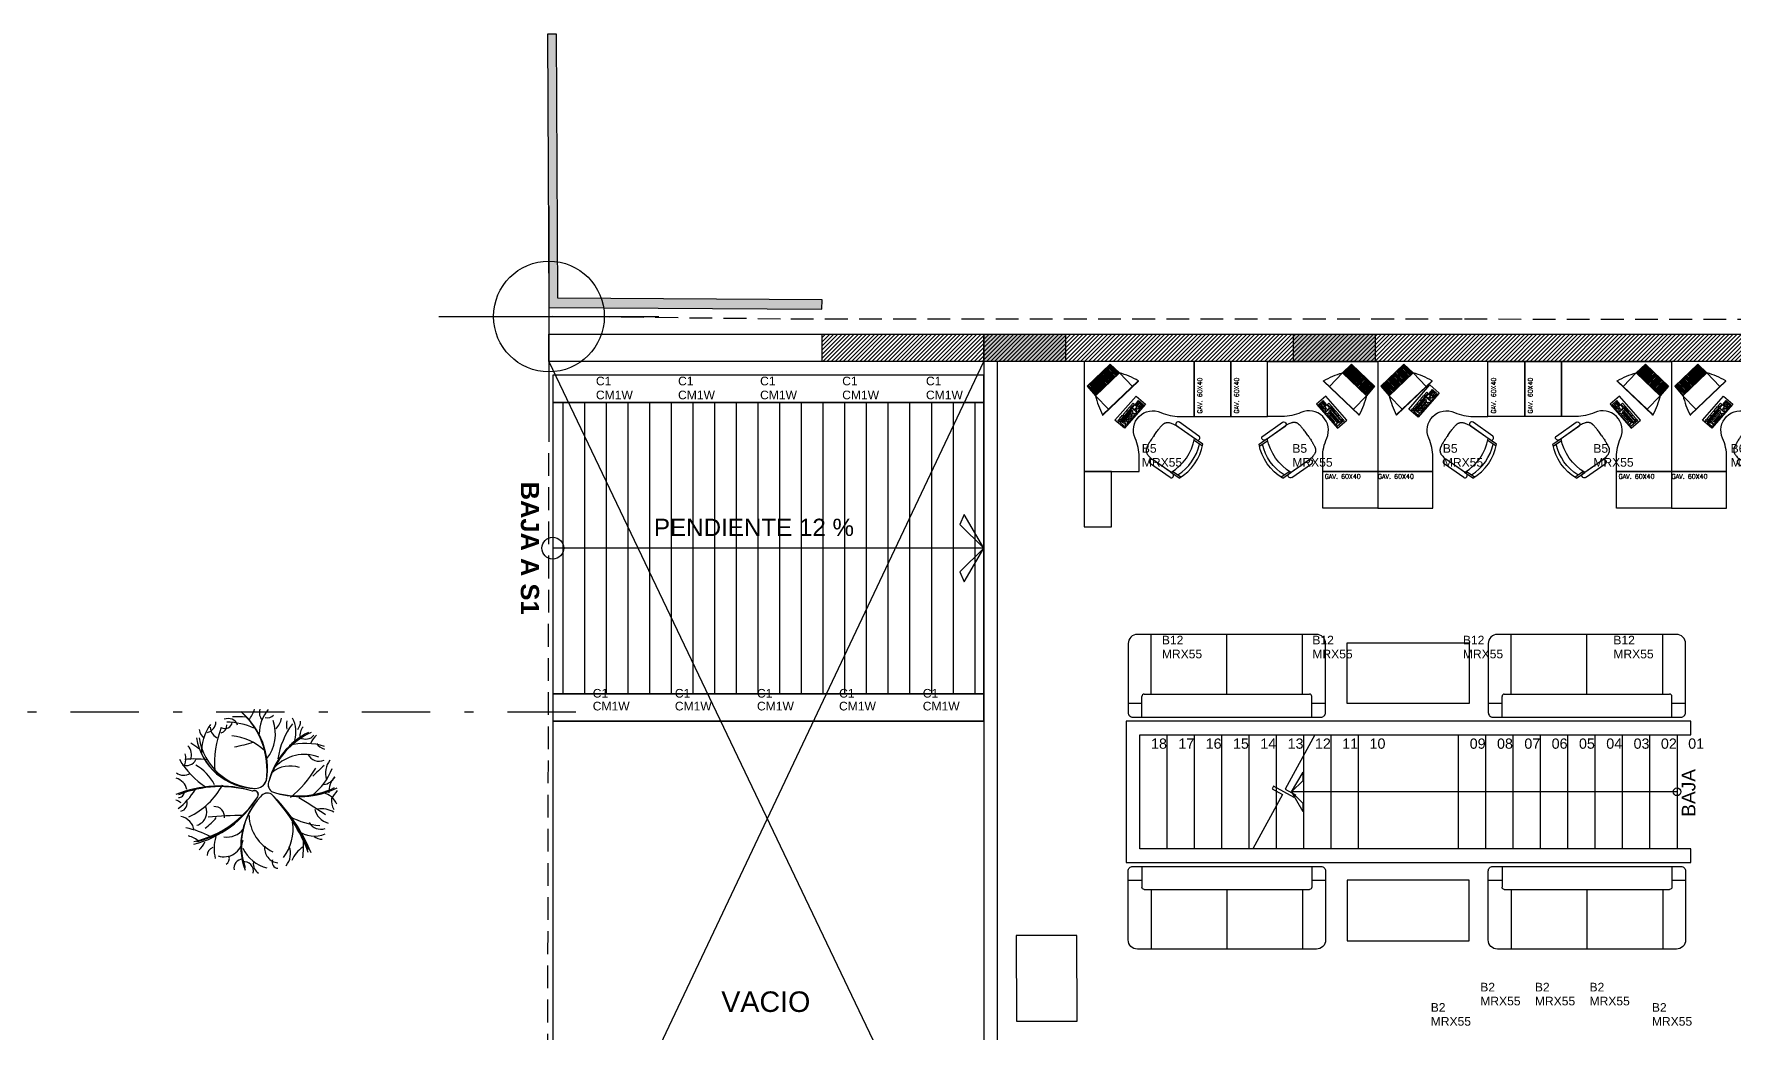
# Model space of a CAD drawing. Header units: millimetres. Extents: x -101 to 3415, y -52 to 1366.
# Drawn here: x 80.83 to 99.5, y 95.09 to 106.06 of the extents above; entities that cross this region are included whole.
import ezdxf

# ---------------------------------------------------------------- set-up
doc = ezdxf.new("R2010")
doc.units = ezdxf.units.MM
doc.linetypes.add('XR EJES SUPERIORES$0$DASHDOT2', pattern=[0.5, 0.25, -0.125, 0, -0.125])
doc.linetypes.add('XR LINDERO SUPERIOR$0$A-100a LALA IRAPUATO nave equipo$0$HIDDEN', pattern=[0.375, 0.25, -0.125])
for name, color, linetype in [('00_ARQ', 8, 'Continuous'), ('ARQ_MOBILIARIO', 8, 'Continuous'), ('Texto_Iluminación', 7, 'Continuous'), ('XR EJES SUPERIORES$0$A-EJES', 8, 'XR EJES SUPERIORES$0$DASHDOT2')]:
    doc.layers.add(name, color=color, linetype=linetype)
doc.styles.add('ROMANS', font='romans.shx')
doc.styles.add('TÍTULO', font='arial.ttf', dxfattribs={"height": 0.19})
doc.styles.add('XR PB$0$Standard', font='arial.ttf')
doc.styles.add('XR PB$0$XR PB$0$XR PLANTA BAJA$0$estilo1', font='arialbd.ttf')
doc.styles.add('XR PB$0$XR PB$0$XREF PLANTA BAJA$0$XREF PLANTA BAJA$0$PLANTA BAJA$1$TEXTO-ALB-125', font='arial.ttf', dxfattribs={"height": 0.19})
doc.styles.add('XR PB$0$XR PLANTA TIPO DE OFICINAS$0$TEXTO-ALB-100', font='arial.ttf', dxfattribs={"height": 0.15})
pattern_1 = [(45, (86.484832, 102.960372), (-0.02245064, 0.02245064), [])]

# ---------------------------------------------------------------- blocks, each defined once
blk = doc.blocks.new('XR PB$0$saddaa')
at = {"linetype": 'ByBlock'}
for p, q in [((8.267, 57.39), (8.267, 54.972)), ((7.058, 56.181), (9.475, 56.181))]:
    blk.add_line(p, q, dxfattribs=at)
blk.add_circle((8.267, 56.181), 0.608, dxfattribs=at)
blk = doc.blocks.new('XR PB$0$XR PB$0$A$C153C7E87')
at = {"layer": '00_ARQ'}
h = blk.add_hatch(dxfattribs=at)
h.set_pattern_fill('ANSI31', color=256, scale=0.075, angle=45)
h.set_pattern_definition([(270, (-51.7103, 42.0149), (-0.238125, -1e-17), [])])
h.paths.add_polyline_path([(0.041, -4.143), (4.777, -4.143), (4.777, -0.943), (0.041, -0.943)])
for points in [[(0.041, -0.943), (4.777, -0.943), (4.777, -0.643), (0.041, -0.643)], [(0.041, -4.143), (4.777, -4.143), (4.777, -0.943), (0.041, -0.943)], [(0.041, -4.443), (4.777, -4.443), (4.777, -4.143), (0.041, -4.143)]]:
    blk.add_lwpolyline(points, close=True, dxfattribs=at)
blk.add_lwpolyline([(4.777, -2.543), (4.512, -2.803), (4.561, -2.912), (4.777, -2.543), (4.561, -2.174), (4.512, -2.283), (4.777, -2.543), (0.041, -2.543)], dxfattribs=at)
blk.add_circle((0.041, -2.543), 0.12, dxfattribs=at)
at = {"layer": '00_ARQ', "ltscale": 3, "style": 'XR PB$0$XR PB$0$XREF PLANTA BAJA$0$XREF PLANTA BAJA$0$PLANTA BAJA$1$TEXTO-ALB-125'}
blk.add_text('PENDIENTE 12 %%%', height=0.19, rotation=0, dxfattribs=at).set_placement((1.152, -2.41))
at = {"layer": '00_ARQ', "insert": (-0.211, -2.543), "char_height": 0.2, "width": 2.7, "attachment_point": 5, "rotation": 270, "style": 'XR PB$0$XR PB$0$XR PLANTA BAJA$0$estilo1'}
blk.add_mtext('BAJA A S1', dxfattribs=at)
blk = doc.blocks.new('XR LINDERO SUPERIOR$0$saddaa')
at = {"linetype": 'ByBlock'}
for p, q in [((8.267, 57.39), (8.267, 54.972)), ((7.058, 56.181), (9.475, 56.181))]:
    blk.add_line(p, q, dxfattribs=at)
blk.add_circle((8.267, 56.181), 0.608, dxfattribs=at)
blk = doc.blocks.new('XR LINDERO SUPERIOR$0$ARBOL14')
for points in [[(-0.577, 0.639, 0.330709), (-0.487, 0.759)], [(-0.427, 0.699, 0.559055), (-0.307, 0.759)], [(-0.247, 0.729, 0.433071), (-0.397, 0.789)], [(-0.067, 0.699, 0.110236), (-0.367, 0.759)], [(-0.157, 0.819, 0.03937), (-0.307, 0.819)], [(0.083, 0.129, 0.251969), (-0.217, 0.879)], [(0.083, 0.129, 0.259843), (-0.217, 0.879)], [(0.083, 0.129, 0.259843), (-0.217, 0.879)], [(0.083, 0.129, 0.267717), (-0.217, 0.879)], [(-0.127, 0.789, 0.125984), (-0.067, 0.909)], [(-0.007, 0.909, 0.275591), (0.023, 0.789)], [(0.083, 0.909, 0.173228), (-0.007, 0.639)], [(0.053, 0.819, 0.314961), (0.143, 0.849)], [(0.083, 0.369, 0.251969), (0.143, 0.789)], [(0.173, 0.699, 0.173228), (0.233, 0.819)], [(0.353, 0.759, 0.11811), (0.203, 0.369)], [(0.293, 0.789, 0.11811), (0.293, 0.699)], [(0.383, 0.579, 0.204724), (0.353, 0.819)], [(0.413, 0.699, 0.165354), (0.443, 0.789)], [(-0.697, 0.579, 0.354331), (-0.037, 0.039)], [(-0.697, 0.579, 0.354331), (-0.037, 0.039)], [(-0.697, 0.579, 0.362205), (-0.037, 0.039)], [(-0.667, 0.669, 0.228346), (-0.607, 0.579)], [(-0.667, 0.579, 0.354331), (-0.037, 0.039)], [(-0.547, 0.729, 0.15748), (-0.637, 0.399)], [(-0.547, 0.699, 0.307087), (-0.457, 0.579)], [(-0.427, 0.699, 0.110236), (-0.487, 0.219)], [(-0.427, 0.639, 0.385827), (-0.367, 0.729)], [(0.053, 0.459, 0.173228), (-0.307, 0.609)], [(0.563, 0.669, 0.212598), (0.113, 0.129)], [(0.533, 0.669, 0.204724), (0.113, 0.129)], [(0.533, 0.669, 0.212598), (0.113, 0.129)], [(0.533, 0.669, 0.212598), (0.113, 0.129)], [(0.473, 0.729, 0.244094), (0.443, 0.609, 0.377953), (0.593, 0.639)], [(0.623, 0.639, 0.15748), (0.563, 0.549)], [(-0.817, 0.279, 0.173228), (-0.817, 0.399)], [(-0.757, 0.339, 0.314961), (-0.787, 0.489)], [(-0.667, 0.459, 0.031496), (-0.757, 0.519)], [(-0.277, 0.489, 0.031496), (-0.067, 0.549)], [(0.653, 0.399, 0.299213), (0.173, 0.279)], [(0.713, 0.519, 0.141732), (0.323, 0.519)], [(0.533, 0.429, 0.417323), (0.713, 0.369)], [(0.623, 0.549, 0.173228), (0.713, 0.489)], [(-0.907, 0.189, 0.330709), (-0.757, 0.189)], [(-0.877, 0.339, 0.125984), (-0.577, 0.039)], [(-0.847, 0.279, 0.393701), (-0.697, 0.339)], [(-0.577, 0.339, 0.055118), (-0.817, 0.339)], [(-0.487, 0.069, 0.149606), (-0.697, 0.279)], [(0.443, 0.279, 0.259843), (0.143, 0.219)], [(0.353, -0.051, 0.07874), (0.623, 0.279)], [(0.713, 0.309, 0.023622), (0.593, 0.189)], [(0.593, -0.021, 0.125984), (0.803, 0.279)], [(0.713, 0.099, 0.244094), (0.833, 0.189, 0.188976), (0.773, 0.009)], [(0.773, 0.369, 0.228346), (0.743, 0.159)], [(-0.787, 0.009, 0.275591), (-0.907, 0.129)], [(-0.067, 0.009, 0.173228), (-0.907, -0.051)], [(-0.067, 0.009, 0.173228), (-0.907, -0.051)], [(-0.067, 0.009, 0.173228), (-0.907, -0.051)], [(-0.067, 0.009, 0.165354), (-0.877, -0.051)], [(-0.877, -0.201, 0.102362), (-0.697, 0.009)], [(-0.757, -0.291, 0.15748), (-0.397, 0.069)], [(-0.007, -0.051, 0.779528), (-0.067, 0.009)], [(-0.007, -0.051, 0.795276), (-0.067, 0.009)], [(-0.007, -0.051, 0.724409), (-0.067, 0.009)], [(-0.007, -0.051, 0.740157), (-0.067, 0.009)], [(-0.037, 0.039, 0.314961), (0.083, 0.129)], [(-0.037, 0.039, 0.322835), (0.083, 0.129)], [(-0.037, 0.039, 0.322835), (0.083, 0.129)], [(-0.037, 0.039, 0.330709), (0.083, 0.129)], [(0.113, 0.129, 0.354331), (0.143, 0.009)], [(0.113, 0.129, 0.362205), (0.143, 0.009)], [(0.113, 0.129, 0.362205), (0.143, 0.009)], [(0.113, 0.129, 0.370079), (0.143, 0.009)], [(0.143, 0.009, 0.204724), (0.863, 0.069)], [(0.143, 0.009, 0.204724), (0.863, 0.069)], [(0.143, 0.009, 0.19685), (0.833, 0.069)], [(0.143, 0.009, 0.204724), (0.833, 0.069)], [(0.863, -0.111, 0.23622), (0.713, 0.009)], [(0.863, 0.039, 0.015748), (0.803, -0.051, 0.173228), (0.833, -0.171)], [(-0.847, -0.141, 0.11811), (-0.907, -0.111)], [(-0.877, -0.081, 0.456693), (-0.817, -0.021)], [(-0.847, -0.231, 0.464567), (-0.787, -0.111)], [(-0.697, -0.591, 0.19685), (-0.007, -0.051)], [(-0.697, -0.561, 0.19685), (-0.007, -0.051)], [(-0.697, -0.561, 0.19685), (-0.007, -0.051)], [(-0.667, -0.561, 0.19685), (-0.007, -0.051)], [(-0.667, -0.381, 0.448819), (-0.577, -0.171)], [(-0.367, -0.291, 0.456693), (-0.487, -0.171)], [(0.023, -0.051, 0.283465), (-0.127, -0.861)], [(0.023, -0.051, 0.283465), (-0.127, -0.861)], [(0.023, -0.051, 0.283465), (-0.127, -0.861)], [(0.023, -0.051, 0.275591), (-0.127, -0.831)], [(0.143, -0.021, 0.401575), (0.023, -0.051)], [(0.143, -0.021, 0.401575), (0.023, -0.051)], [(0.143, -0.021, 0.385827), (0.023, -0.051)], [(0.143, -0.021, 0.393701), (0.023, -0.051)], [(0.593, -0.651, 0.102362), (0.143, -0.021)], [(0.563, -0.651, 0.102362), (0.143, -0.021)], [(0.563, -0.621, 0.102362), (0.143, -0.021)], [(0.563, -0.621, 0.102362), (0.143, -0.021)], [(0.743, -0.231, 0.007874), (0.443, -0.051)], [(0.623, -0.171, 0.291339), (0.773, -0.321)], [(0.833, -0.201, 0.181102), (0.653, -0.171)], [(-0.697, -0.441, 0.338583), (-0.847, -0.291)], [(-0.577, -0.411, 0.07874), (-0.457, -0.291)], [(-0.157, -0.261, 0.023622), (-0.547, -0.291)], [(-0.097, -0.261, 0.283465), (0.173, -0.651)], [(0.293, -0.711, 0.19685), (0.383, -0.321)], [(0.353, -0.261, 0.102362), (0.683, -0.351)], [(0.563, -0.321, 0.354331), (0.743, -0.381)], [(-0.517, -0.501, 0.062992), (-0.787, -0.411)], [(-0.637, -0.561, 0.133858), (-0.757, -0.501)], [(-0.457, -0.501, 0.133858), (-0.457, -0.741)], [(-0.427, -0.711, 0.472441), (-0.157, -0.531)], [(-0.367, -0.501, 0.259843), (-0.157, -0.411)], [(0.443, -0.411, 0.267717), (0.743, -0.441)], [(0.503, -0.711, 0.062992), (0.503, -0.501)], [(0.623, -0.471, 0.15748), (0.713, -0.501)], [(-0.637, -0.651, 0.149606), (-0.577, -0.561)], [(-0.487, -0.621, 0.314961), (-0.547, -0.711)], [(-0.337, -0.801, 0.362205), (-0.307, -0.711)], [(-0.157, -0.741, 0.472441), (-0.247, -0.861)], [(-0.157, -0.621, 0.220472), (0.113, -0.831)], [(0.083, -0.591, 0.433071), (0.233, -0.771)], [(0.173, -0.741, 0.527559), (0.233, -0.831)], [(0.323, -0.801, 0.275591), (0.353, -0.591)], [(0.503, -0.591, 0.141732), (0.383, -0.741)], [(-0.037, -0.891, 0.559055), (-0.157, -0.771)], [(-0.037, -0.771, 0.314961), (0.023, -0.891)]]:
    blk.add_lwpolyline(points, format="xyb")
blk = doc.blocks.new('XR COLUMNAS SUPERIORES$0$saddaa')
at = {"linetype": 'ByBlock'}
for p, q in [((8.267, 57.39), (8.267, 54.972)), ((7.058, 56.181), (9.475, 56.181))]:
    blk.add_line(p, q, dxfattribs=at)
blk.add_circle((8.267, 56.181), 0.608, dxfattribs=at)
blk = doc.blocks.new('XR COLUMNAS SUPERIORES')
at = {"layer": '00_ARQ', "linetype": 'ByBlock'}
h = blk.add_hatch(color=256, dxfattribs=at)
h.dxf.hatch_style = 1
h.paths.add_polyline_path([(5.673, -0.493), (4.777, -0.493), (4.777, -0.193), (5.673, -0.193)])
h = blk.add_hatch(color=256, dxfattribs=at)
h.dxf.hatch_style = 1
h.paths.add_polyline_path([(9.073, -0.493), (8.176, -0.493), (8.176, -0.193), (9.073, -0.193)])
for points in [[(5.673, -0.493), (4.777, -0.493), (4.777, -0.193), (5.673, -0.193)], [(9.073, -0.493), (8.176, -0.493), (8.176, -0.193), (9.073, -0.193)]]:
    blk.add_lwpolyline(points, close=True, dxfattribs=at)
at = {"layer": '00_ARQ'}
blk.add_blockref('XR COLUMNAS SUPERIORES$0$saddaa', (-8.267, -56.181), dxfattribs=at)
blk.add_blockref('XR COLUMNAS SUPERIORES$0$saddaa', (-8.267, -56.181), dxfattribs=at)
blk = doc.blocks.new('A$C435F5787')
at = {"linetype": 'ByBlock'}
for p, q in [((0, 0), (0, 0.483)), ((0, 0.483), (0.19, 0.483)), ((0.038, 0.371), (0.063, 0.371)), ((0.038, 0.311), (0.038, 0.371)), ((0.063, 0.311), (0.038, 0.311)), ((0.038, 0.305), (0.063, 0.305)), ((0.038, 0.225), (0.038, 0.305)), ((0.063, 0.371), (0.063, 0.311)), ((0.063, 0.305), (0.063, 0.225)), ((0.076, 0.381), (0.076, 0.457)), ((0.076, 0.457), (0.171, 0.457)), ((0.171, 0.381), (0.076, 0.381)), ((0.076, 0.311), (0.076, 0.371)), ((0.076, 0.371), (0.117, 0.371)), ((0.117, 0.311), (0.076, 0.311)), ((0.076, 0.305), (0.076, 0.022)), ((0.175, 0.305), (0.076, 0.305)), ((0.098, 0.273), (0.079, 0.273)), ((0.095, 0.438), (0.095, 0.454)), ((0.137, 0.438), (0.095, 0.438)), ((0.095, 0.381), (0.095, 0.435)), ((0.117, 0.279), (0.098, 0.279)), ((0.098, 0.279), (0.098, 0.273)), ((0.098, 0.051), (0.098, 0.267)), ((0.114, 0.384), (0.114, 0.435)), ((0.117, 0.371), (0.117, 0.311)), ((0.117, 0.267), (0.117, 0.279)), ((0.133, 0.267), (0.117, 0.267)), ((0.133, 0.33), (0.133, 0.352)), ((0.133, 0.352), (0.152, 0.352)), ((0.152, 0.33), (0.133, 0.33)), ((0.133, 0.257), (0.133, 0.267)), ((0.137, 0.438), (0.137, 0.454)), ((0.171, 0.438), (0.137, 0.438)), ((0.137, 0.381), (0.137, 0.435)), ((0.152, 0.352), (0.152, 0.371)), ((0.152, 0.371), (0.175, 0.371)), ((0.152, 0.311), (0.152, 0.33)), ((0.175, 0.311), (0.152, 0.311)), ((0.156, 0.384), (0.156, 0.419)), ((0.156, 0.419), (0.171, 0.419)), ((0.156, 0.254), (0.156, 0.276)), ((0.156, 0.276), (0.175, 0.276)), ((0.171, 0.457), (0.171, 0.381)), ((0.175, 0.371), (0.175, 0.311)), ((0.175, 0.276), (0.175, 0.305)), ((0.19, 0.483), (0.19, 0)), ((0.063, 0.225), (0.038, 0.225)), ((0.038, 0.143), (0.038, 0.219)), ((0.038, 0.219), (0.063, 0.219)), ((0.063, 0.143), (0.038, 0.143)), ((0.038, 0.133), (0.063, 0.133)), ((0.038, 0.057), (0.038, 0.133)), ((0.063, 0.057), (0.038, 0.057)), ((0.038, 0.044), (0.063, 0.044)), ((0.038, 0.022), (0.038, 0.044)), ((0.063, 0.022), (0.038, 0.022)), ((0.063, 0.219), (0.063, 0.143)), ((0.063, 0.133), (0.063, 0.057)), ((0.063, 0.044), (0.063, 0.022)), ((0.076, 0.022), (0.175, 0.022)), ((0.079, 0.041), (0.095, 0.041)), ((0.095, 0.041), (0.095, 0.048)), ((0.095, 0.048), (0.117, 0.048)), ((0.117, 0.06), (0.117, 0.257)), ((0.117, 0.048), (0.117, 0.054)), ((0.117, 0.054), (0.137, 0.054)), ((0.152, 0.257), (0.133, 0.257)), ((0.137, 0.07), (0.137, 0.254)), ((0.137, 0.054), (0.137, 0.063)), ((0.137, 0.063), (0.156, 0.063)), ((0.175, 0.254), (0.156, 0.254)), ((0.156, 0.095), (0.156, 0.229)), ((0.156, 0.229), (0.175, 0.229)), ((0.175, 0.095), (0.156, 0.095)), ((0.156, 0.051), (0.156, 0.067)), ((0.156, 0.067), (0.175, 0.067)), ((0.175, 0.051), (0.156, 0.051)), ((0.175, 0.067), (0.175, 0.254)), ((0.175, 0.022), (0.175, 0.051)), ((0.19, 0), (0, 0))]:
    blk.add_line(p, q, dxfattribs=at)
blk = doc.blocks.new('m-tv pla')
h = blk.add_hatch()
h.set_pattern_fill('ANSI31', color=256, scale=0.005, angle=45, style=0)
h.set_pattern_definition([(90, (-254.158094, -242.753814), (-0.015875, 2e-18), [])])
h.paths.add_polyline_path([(0.24, -0.474), (0.25, -0.284), (-0.25, -0.284), (-0.24, -0.474)])
for p, q in [((0.373, 0), (-0.373, 0)), ((-0.368, 0.006), (0.368, 0.006)), ((-0.25, -0.284), (-0.25, 0)), ((0.25, -0.284), (0.25, 0)), ((-0.24, -0.474), (-0.25, -0.284)), ((-0.25, -0.284), (0.25, -0.284)), ((-0.24, -0.474), (0.24, -0.474)), ((0.24, -0.474), (0.25, -0.284))]:
    blk.add_line(p, q)
for centre, radius, start, end in [((-0.368, 0.001), 0.005, 90, 196.7752), ((0.898, 0.383), 1.327, 196.7752, 210.1505), ((-0.898, 0.383), 1.327, 329.8495, 343.2248), ((0.368, 0.001), 0.005, 343.2248, 90)]:
    blk.add_arc(centre, radius, start, end)
blk = doc.blocks.new('A$C369842D8')
for p, q in [((0, 0.405), (0, 0.145)), ((0.05, 0.491), (0.05, 0.381)), ((0.05, 0.405), (0.05, 0.145)), ((0.05, 0.38), (0.05, 0.13)), ((0.07, 0.5), (0.07, 0.39)), ((0.48, 0.5), (0.48, 0.39)), ((0.5, 0.491), (0.5, 0.381)), ((0.5, 0.405), (0.5, 0.145)), ((0.5, 0.38), (0.5, 0.13)), ((0.55, 0.405), (0.55, 0.145))]:
    blk.add_line(p, q)
for points in [[(0.275, 0), (0.262, 0), (0.249, 0), (0.236, 0.001), (0.224, 0.001), (0.212, 0.001), (0.201, 0.002), (0.19, 0.003), (0.181, 0.003), (0.172, 0.004), (0.164, 0.005), (0.157, 0.005), (0.15, 0.006), (0.145, 0.007), (0.139, 0.008), (0.134, 0.009), (0.13, 0.009), (0.126, 0.01), (0.122, 0.011), (0.118, 0.012), (0.114, 0.013), (0.111, 0.014), (0.108, 0.015), (0.105, 0.017), (0.102, 0.018), (0.1, 0.019), (0.097, 0.021), (0.095, 0.022), (0.093, 0.024), (0.091, 0.025), (0.089, 0.027), (0.087, 0.028), (0.085, 0.03), (0.083, 0.032), (0.081, 0.034), (0.079, 0.036), (0.077, 0.039), (0.075, 0.041), (0.073, 0.044), (0.071, 0.048), (0.068, 0.051), (0.066, 0.056), (0.064, 0.061), (0.062, 0.067), (0.059, 0.075), (0.057, 0.085), (0.055, 0.097), (0.052, 0.112), (0.05, 0.13)], [(0.275, 0), (0.288, 0), (0.301, 0), (0.314, 0.001), (0.326, 0.001), (0.338, 0.001), (0.349, 0.002), (0.36, 0.003), (0.369, 0.003), (0.378, 0.004), (0.386, 0.005), (0.393, 0.005), (0.4, 0.006), (0.405, 0.007), (0.411, 0.008), (0.416, 0.009), (0.42, 0.009), (0.424, 0.01), (0.428, 0.011), (0.432, 0.012), (0.436, 0.013), (0.439, 0.014), (0.442, 0.015), (0.445, 0.017), (0.448, 0.018), (0.45, 0.019), (0.453, 0.021), (0.455, 0.022), (0.457, 0.024), (0.459, 0.025), (0.461, 0.027), (0.463, 0.028), (0.465, 0.03), (0.467, 0.032), (0.469, 0.034), (0.471, 0.036), (0.473, 0.039), (0.475, 0.041), (0.477, 0.044), (0.479, 0.048), (0.482, 0.051), (0.484, 0.056), (0.486, 0.061), (0.488, 0.067), (0.491, 0.075), (0.493, 0.085), (0.495, 0.097), (0.498, 0.112), (0.5, 0.13)]]:
    blk.add_lwpolyline(points)
for centre, radius, start, end in [((0.025, 0.405), 0.025, 0, 180), ((0.275, 0), 0.54, 65.3885, 114.6115), ((0.275, -0.11), 0.54, 65.3885, 114.6115), ((0.275, -0.04), 0.54, 67.7008, 112.2992), ((0.525, 0.405), 0.025, 0, 180), ((0.025, 0.145), 0.025, 180, 0), ((0.525, 0.145), 0.025, 180, 0)]:
    blk.add_arc(centre, radius, start, end)
blk = doc.blocks.new('A$C15AD577B')
for p, q in [((0.25, 0.25), (0.25, 0.9)), ((1.075, 0.25), (1.075, 0.9)), ((1.9, 0.25), (1.9, 0.9)), ((0.15, 0), (0.15, 0.225)), ((0.175, 0.25), (1.975, 0.25)), ((2, 0), (2, 0.225)), ((0, 0.15), (0.15, 0.15)), ((2, 0.15), (2.15, 0.15))]:
    blk.add_line(p, q)
blk.add_lwpolyline([(0.05, 0), (2.1, 0, 0.414214), (2.15, 0.05), (2.15, 0.8, 0.414214), (2.05, 0.9), (0.1, 0.9, 0.414214), (0, 0.8), (0, 0.05, 0.414214)], format="xyb", close=True)
for centre, start, end in [((0.175, 0.225), 90, 180), ((1.975, 0.225), 0, 90)]:
    blk.add_arc(centre, 0.025, start, end)
blk = doc.blocks.new('*U372')
at = {"layer": 'Texto_Iluminación', "ltscale": 0.3, "style": 'TÍTULO'}
for s, p in [('B5', (-0.278, -0.03, 0.181)), ('MRX55', (-0.278, -0.183, 0.181))]:
    blk.add_text(s, height=0.095, dxfattribs=at).set_placement(p)
blk = doc.blocks.new('*U373')
at = {"layer": 'Texto_Iluminación', "color": 0, "linetype": 'ByBlock', "lineweight": -2, "transparency": 16777216}
for p in [(0, 0), (1.653, 0), (3.306, 0), (4.959, 0)]:
    blk.add_blockref('*U372', p, dxfattribs=at)
blk = doc.blocks.new('*U376')
at = {"layer": 'Texto_Iluminación', "ltscale": 0.3, "style": 'TÍTULO'}
for s, p in [('B6', (-0.278, -0.03, 0.181)), ('MRX55', (-0.278, -0.183, 0.181))]:
    blk.add_text(s, height=0.095, dxfattribs=at).set_placement(p)
blk = doc.blocks.new('*U377')
at = {"layer": 'Texto_Iluminación', "color": 0, "linetype": 'ByBlock', "lineweight": -2, "transparency": 16777216}
for p in [(0, 0), (1.653, 0), (3.306, 0), (4.959, 0)]:
    blk.add_blockref('*U376', p, dxfattribs=at)
blk = doc.blocks.new('*U390')
at = {"layer": 'Texto_Iluminación', "ltscale": 0.3, "style": 'TÍTULO'}
for s, p in [('B12', (-0.278, -0.03, 0.181)), ('MRX55', (-0.278, -0.183, 0.181))]:
    blk.add_text(s, height=0.095, dxfattribs=at).set_placement(p)
blk = doc.blocks.new('*U391')
at = {"layer": 'Texto_Iluminación', "color": 0, "linetype": 'ByBlock', "lineweight": -2, "transparency": 16777216}
for p in [(0, 0), (1.653, 0), (3.306, 0), (4.959, 0)]:
    blk.add_blockref('*U390', p, dxfattribs=at)

msp = doc.modelspace()

# ---------------------------------------------------------------- hatches: boundary and pattern name
at = {"layer": '00_ARQ'}
msp.add_hatch(color=256, dxfattribs=at).paths.add_polyline_path([(86.468, 106.061), (86.484, 103.06), (89.484, 103.042), (89.487, 103.142), (86.584, 103.16), (86.568, 106.061)])
h = msp.add_hatch(dxfattribs=at)
h.set_pattern_fill('ANSI31', color=8, scale=0.01)
h.set_pattern_definition(pattern_1)
h.paths.add_polyline_path([(91.261, 102.467), (89.485, 102.467), (89.485, 102.767), (91.261, 102.767)])
h = msp.add_hatch(dxfattribs=at)
h.set_pattern_fill('ANSI31', color=8, scale=0.01)
h.set_pattern_definition(pattern_1)
h.paths.add_polyline_path([(91.261, 102.767), (111.871, 102.767), (111.871, 102.467), (91.261, 102.467)])

# ---------------------------------------------------------------- linework, layer by layer
for p, q in [((86.485, 102.467), (91.261, 92.47)), ((86.526, 92.47), (91.261, 102.467)), ((94.642, 97.742), (94.769, 97.957)), ((94.642, 97.742), (94.768, 97.866)), ((94.768, 97.866), (94.769, 97.957)), ((98.876, 97.742), (94.642, 97.742)), ((94.642, 97.742), (94.765, 97.616)), ((94.642, 97.742), (94.764, 97.525)), ((94.765, 97.616), (94.764, 97.525))]:
    msp.add_line(p, q, dxfattribs=at)
at = {"layer": '00_ARQ', "elevation": -0.362}
msp.add_lwpolyline([(86.468, 106.061), (86.484, 103.06), (89.484, 103.042), (89.487, 103.142), (86.584, 103.16), (86.568, 106.061)], close=True, dxfattribs=at)
at = {"layer": '00_ARQ', "linetype": 'XR LINDERO SUPERIOR$0$A-100a LALA IRAPUATO nave equipo$0$HIDDEN'}
msp.add_lwpolyline([(86.454, 87.92), (93.25, 87.922), (106.207, 87.922), (117.219, 87.92), (117.185, 94.304), (117.176, 102.917), (105.79, 102.925), (96.517, 102.929), (89.028, 102.932), (86.485, 102.96), (86.454, 87.92)], dxfattribs=at)
at = {"layer": '00_ARQ'}
for points in [[(89.485, 102.467), (86.484, 102.467), (86.485, 102.767), (89.485, 102.767)], [(91.261, 98.517), (86.526, 98.517), (86.526, 92.47), (88.827, 92.471)], [(92.976, 97.117), (92.976, 98.367), (99.026, 98.367), (99.026, 98.517), (92.826, 98.517), (92.826, 96.967), (99.026, 96.967), (99.026, 97.117), (92.976, 97.117)], [(92.976, 97.267), (92.976, 98.367)], [(93.276, 97.117), (93.276, 98.367)], [(93.576, 97.117), (93.576, 98.367)], [(93.876, 97.117), (93.876, 98.367)], [(94.176, 97.117), (94.176, 98.367)], [(94.898, 98.367), (94.572, 97.77), (94.684, 97.709), (94.669, 97.681), (94.557, 97.742), (94.444, 97.804), (94.429, 97.776), (94.541, 97.714), (94.216, 97.117)], [(94.476, 97.117), (94.476, 98.367)], [(94.776, 97.117), (94.776, 98.367)], [(95.076, 97.117), (95.076, 98.367)], [(95.376, 97.117), (95.376, 98.367)], [(96.476, 97.117), (96.476, 98.367)], [(96.776, 97.117), (96.776, 98.367)], [(97.076, 97.117), (97.076, 98.367)], [(97.376, 97.117), (97.376, 98.367)], [(97.676, 97.117), (97.676, 98.367)], [(97.976, 97.117), (97.976, 98.367)], [(98.276, 97.117), (98.276, 98.367)], [(98.576, 97.117), (98.576, 98.367)]]:
    msp.add_lwpolyline(points, dxfattribs=at)
for points in [[(91.261, 102.467), (89.485, 102.467), (89.485, 102.767), (91.261, 102.767)], [(91.261, 102.767), (111.871, 102.767), (111.871, 102.467), (91.261, 102.467)], [(92.976, 98.367), (98.876, 98.367), (98.876, 97.117), (92.976, 97.117)]]:
    msp.add_lwpolyline(points, close=True, dxfattribs=at)
at = {"layer": '00_ARQ', "linetype": 'Continuous'}
msp.add_lwpolyline([(91.411, 102.467), (91.261, 102.467), (91.261, 89.708), (91.411, 89.708)], close=True, dxfattribs=at)
at = {"layer": '00_ARQ'}
msp.add_circle((98.876, 97.742), 0.0423, dxfattribs=at)
at = {"layer": 'ARQ_MOBILIARIO', "ltscale": 0.01}
for points in [[(93.206, 101.906, 0.105703), (93.412, 101.862), (93.572, 101.862), (93.572, 102.467), (92.362, 102.467), (92.362, 101.257), (92.967, 101.257), (92.967, 101.418, 0.105703), (92.923, 101.624, -0.689027)], [(94.745, 101.906, -0.105703), (94.539, 101.862), (94.379, 101.862), (94.379, 102.467), (95.589, 102.467), (95.589, 101.257), (94.984, 101.257), (94.984, 101.418, -0.105703), (95.028, 101.624, 0.689027)], [(96.432, 101.906, 0.105703), (96.638, 101.862), (96.798, 101.862), (96.798, 102.467), (95.589, 102.467), (95.589, 101.257), (96.193, 101.257), (96.193, 101.418, 0.105703), (96.149, 101.624, -0.689027)], [(97.971, 101.906, -0.105703), (97.765, 101.862), (97.605, 101.862), (97.605, 102.467), (98.815, 102.467), (98.815, 101.257), (98.21, 101.257), (98.21, 101.418, -0.105703), (98.254, 101.624, 0.689027)], [(99.659, 101.906, 0.105703), (99.865, 101.862), (100.025, 101.862), (100.025, 102.467), (98.815, 102.467), (98.815, 101.257), (99.42, 101.257), (99.42, 101.418, 0.105703), (99.376, 101.624, -0.689027)]]:
    msp.add_lwpolyline(points, format="xyb", close=True, dxfattribs=at)
for points in [[(93.572, 101.862), (93.975, 101.862), (93.975, 102.467), (93.572, 102.467)], [(93.975, 101.862), (94.379, 101.862), (94.379, 102.467), (93.975, 102.467)], [(97.202, 101.862), (96.798, 101.862), (96.798, 102.467), (97.202, 102.467)], [(97.605, 101.862), (97.202, 101.862), (97.202, 102.467), (97.605, 102.467)], [(92.362, 101.257), (92.362, 100.652), (92.664, 100.652), (92.664, 101.257)], [(95.589, 101.257), (95.589, 100.854), (94.984, 100.854), (94.984, 101.257)], [(95.589, 101.257), (95.589, 100.854), (96.193, 100.854), (96.193, 101.257)], [(98.815, 101.257), (98.815, 100.854), (98.21, 100.854), (98.21, 101.257)], [(98.815, 101.257), (98.815, 100.854), (99.42, 100.854), (99.42, 101.257)]]:
    msp.add_lwpolyline(points, close=True, dxfattribs=at)
at = {"layer": 'ARQ_MOBILIARIO'}
for points in [[(95.254, 98.713), (95.254, 99.378), (96.594, 99.378), (96.594, 98.713), (96.594, 98.713)], [(95.254, 96.772), (95.254, 96.107), (96.594, 96.107), (96.594, 96.772), (96.594, 96.772)], [(91.622, 95.223), (92.286, 95.223), (92.283, 96.166), (91.618, 96.166), (91.618, 96.166)]]:
    msp.add_lwpolyline(points, close=True, dxfattribs=at)
at = {"layer": 'XR EJES SUPERIORES$0$A-EJES', "color": 251, "linetype": 'XR EJES SUPERIORES$0$DASHDOT2', "ltscale": 3}
msp.add_line((86.781, 98.616), (53.469, 98.609), dxfattribs=at)

# ---------------------------------------------------------------- block references
at = {"layer": '00_ARQ'}
for name, p in [('XR COLUMNAS SUPERIORES', (86.485, 102.96)), ('XR PB$0$saddaa', (78.218, 46.779)), ('XR LINDERO SUPERIOR$0$saddaa', (78.218, 46.779))]:
    msp.add_blockref(name, p, dxfattribs=at)
at = {"layer": '00_ARQ', "color": 8}
msp.add_blockref('XR PB$0$XR PB$0$A$C153C7E87', (86.486, 102.96), dxfattribs=at)
at = {"layer": '00_ARQ', "rotation": 358.5859610154029}
msp.add_blockref('XR LINDERO SUPERIOR$0$ARBOL14', (83.295, 97.739, -1.387), dxfattribs=at)
at = {"layer": 'ARQ_MOBILIARIO'}
for p, xscale, yscale, zscale, rotation in [((92.762, 102.067), 0.7285030212999953, 0.7285030212999953, 0.7285030212999953, 223.7233232933533), ((95.189, 102.067), -0.7285030212999956, 0.7285030212999954, 0.7285030212999954, 136.2766767066466), ((95.988, 102.067), 0.7285030212999953, 0.7285030212999953, 0.7285030212999953, 223.7233232933533), ((98.415, 102.067), -0.7285030212999956, 0.7285030212999953, 0.7285030212999953, 136.2766767066466), ((99.215, 102.067), 0.7285030212999953, 0.7285030212999953, 0.7285030212999953, 223.7233232933533)]:
    msp.add_blockref('m-tv pla', p, dxfattribs=dict(at, xscale=xscale, yscale=yscale, zscale=zscale, rotation=rotation))
at = {"layer": 'ARQ_MOBILIARIO', "ltscale": 0.01}
for name, p, xscale, yscale, zscale, rotation in [('A$C435F5787', (95.928, 101.944), 0.7259822495999997, 0.7259822495999997, 0.7259822495999997, 318.8063062771833), ('A$C435F5787', (92.702, 101.823), 0.7259822495999997, 0.7259822495999997, 0.7259822495999997, 318.8063062771833), ('A$C435F5787', (95.249, 101.823), -0.7259822496, 0.7259822496, 0.7259822496, 41.19369372281672), ('A$C435F5787', (98.475, 101.823), -0.7259822496, 0.7259822496, 0.7259822496, 41.19369372281672), ('A$C435F5787', (99.155, 101.823), 0.7259822495999997, 0.7259822495999997, 0.7259822495999997, 318.8063062771833), ('A$C369842D8', (93.29, 101.882), 1.00830868, 1.00830868, 1.00830868, 235.021851721291), ('A$C369842D8', (94.661, 101.882), -1.00830868, 1.00830868, 1.00830868, 124.978148278709), ('A$C369842D8', (96.516, 101.882), 1.00830868, 1.00830868, 1.00830868, 235.021851721291), ('A$C369842D8', (97.887, 101.882), -1.00830868, 1.00830868, 1.00830868, 124.978148278709), ('A$C369842D8', (99.743, 101.882), 1.00830868, 1.00830868, 1.00830868, 235.021851721291), ('A$C15AD577B', (92.847, 96.922), -1.00830868, 1.00830868, 1.00830868, 180), ('A$C15AD577B', (96.802, 96.922), -1.00830868, 1.00830868, 1.00830868, 180)]:
    msp.add_blockref(name, p, dxfattribs=dict(at, xscale=xscale, yscale=yscale, zscale=zscale, rotation=rotation))
at = {"layer": 'ARQ_MOBILIARIO', "ltscale": 0.01, "xscale": 1.00830868, "yscale": 1.00830868, "zscale": 1.00830868}
for p in [(92.847, 98.562), (96.802, 98.562)]:
    msp.add_blockref('A$C15AD577B', p, dxfattribs=at)
at = {"layer": 'Texto_Iluminación'}
for name, p in [('*U373', (93.275, 101.494, 0.181)), ('*U377', (99.742, 101.494, 0.181)), ('*U391', (93.495, 99.39, 0.181))]:
    msp.add_blockref(name, p, dxfattribs=at)

# ---------------------------------------------------------------- texts
at = {"layer": '00_ARQ', "ltscale": 2, "char_height": 0.1125, "width": 0.21412, "attachment_point": 1, "style": 'XR PB$0$Standard'}
for s, insert in [('18', (93.098, 98.327)), ('17', (93.398, 98.327)), ('16', (93.698, 98.327)), ('15', (93.998, 98.327)), ('14', (94.298, 98.327)), ('13', (94.598, 98.327)), ('12', (94.898, 98.327)), ('11', (95.198, 98.327)), ('10', (95.498, 98.327)), ('09', (96.598, 98.327)), ('08', (96.898, 98.327)), ('07', (97.198, 98.327)), ('06', (97.498, 98.327)), ('05', (97.798, 98.327)), ('04', (98.098, 98.327)), ('03', (98.398, 98.327)), ('02', (98.698, 98.327)), ('01', (98.998, 98.327))]:
    msp.add_mtext(s, dxfattribs=dict(at, insert=insert))
at = {"layer": '00_ARQ', "insert": (99.003, 97.73), "char_height": 0.15, "width": 0.29416, "attachment_point": 5, "rotation": 89.9993, "style": 'XR PB$0$XR PLANTA TIPO DE OFICINAS$0$TEXTO-ALB-100'}
msp.add_mtext('BAJA', dxfattribs=at)
at = {"layer": '00_ARQ', "insert": (88.867, 95.436), "char_height": 0.225, "width": 1.31059, "attachment_point": 5, "style": 'XR PB$0$Standard'}
msp.add_mtext('VACIO', dxfattribs=at)
at = {"layer": 'ARQ_MOBILIARIO', "ltscale": 0.01, "style": 'ROMANS'}
for rotation, p in [(90, (93.659, 101.894)), (90, (94.063, 101.894)), (90, (96.886, 101.894)), (90, (97.289, 101.894)), (0, (95.006, 101.179)), (360, (95.589, 101.179)), (0, (98.233, 101.179)), (360, (98.815, 101.179))]:
    msp.add_text('GAV. 60X40', height=0.0504, rotation=rotation, dxfattribs=at).set_placement(p)
at = {"layer": 'Texto_Iluminación', "ltscale": 0.3, "style": 'TÍTULO'}
for s, p in [('C1', (87.001, 102.204, 0.362)), ('CM1W', (87.001, 102.051, 0.362)), ('C1', (87.903, 102.204, 0.362)), ('CM1W', (87.903, 102.051, 0.362)), ('C1', (88.804, 102.204, 0.362)), ('CM1W', (88.804, 102.051, 0.362)), ('C1', (89.706, 102.204, 0.362)), ('CM1W', (89.706, 102.051, 0.362)), ('C1', (90.626, 102.204, 0.362)), ('CM1W', (90.626, 102.051, 0.362)), ('C1', (86.966, 98.776, 0.362)), ('C1', (87.868, 98.776, 0.362)), ('C1', (88.77, 98.776, 0.362)), ('C1', (89.672, 98.776, 0.362)), ('C1', (90.591, 98.776, 0.362)), ('CM1W', (86.966, 98.635, 0.362)), ('CM1W', (87.868, 98.635, 0.362)), ('CM1W', (88.77, 98.635, 0.362)), ('CM1W', (89.671, 98.635, 0.362)), ('CM1W', (90.591, 98.635, 0.362)), ('B2', (96.714, 95.55, 0.362)), ('B2', (97.314, 95.55, 0.362)), ('B2', (97.914, 95.55, 0.362)), ('B2', (96.17, 95.327, 0.362)), ('MRX55', (96.714, 95.397, 0.362)), ('MRX55', (97.314, 95.397, 0.362)), ('MRX55', (97.914, 95.397, 0.362)), ('B2', (98.599, 95.327, 0.362)), ('MRX55', (96.17, 95.174, 0.362)), ('MRX55', (98.599, 95.174, 0.362))]:
    msp.add_text(s, height=0.095, dxfattribs=at).set_placement(p)

doc.saveas('drawing.dxf')
